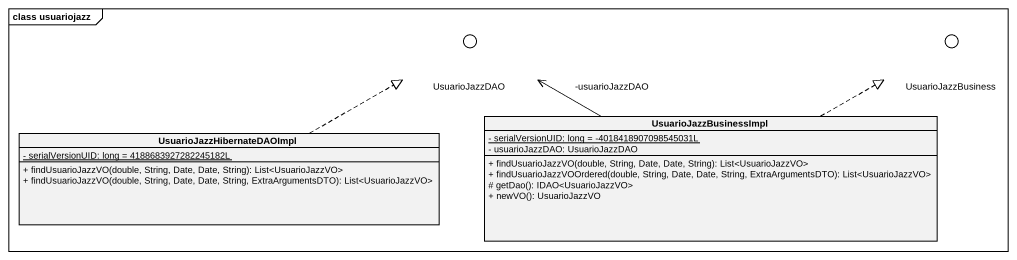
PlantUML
@startuml
mainframe class usuariojazz
allowmixing
hide circle
hide empty members
skinparam classAttributeIconSize 0
() UsuarioJazzDAO <<interface>>
() UsuarioJazzBusiness <<interface>>
class UsuarioJazzHibernateDAOImpl {
  {static} - serialVersionUID: long = 4188683927282245182L
  + findUsuarioJazzVO(double, String, Date, Date, String): List<UsuarioJazzVO>
  + findUsuarioJazzVO(double, String, Date, Date, String, ExtraArgumentsDTO): List<UsuarioJazzVO>
}
class UsuarioJazzBusinessImpl {
  {static} - serialVersionUID: long = -4018418907098545031L
  - usuarioJazzDAO: UsuarioJazzDAO
  + findUsuarioJazzVO(double, String, Date, Date, String): List<UsuarioJazzVO>
  + findUsuarioJazzVOOrdered(double, String, Date, Date, String, ExtraArgumentsDTO): List<UsuarioJazzVO>
  # getDao(): IDAO<UsuarioJazzVO>
  + newVO(): UsuarioJazzVO
}
UsuarioJazzHibernateDAOImpl .right.|> UsuarioJazzDAO
UsuarioJazzBusinessImpl -left-> "-usuarioJazzDAO" UsuarioJazzDAO
UsuarioJazzBusinessImpl .right.|> UsuarioJazzBusiness
@enduml
